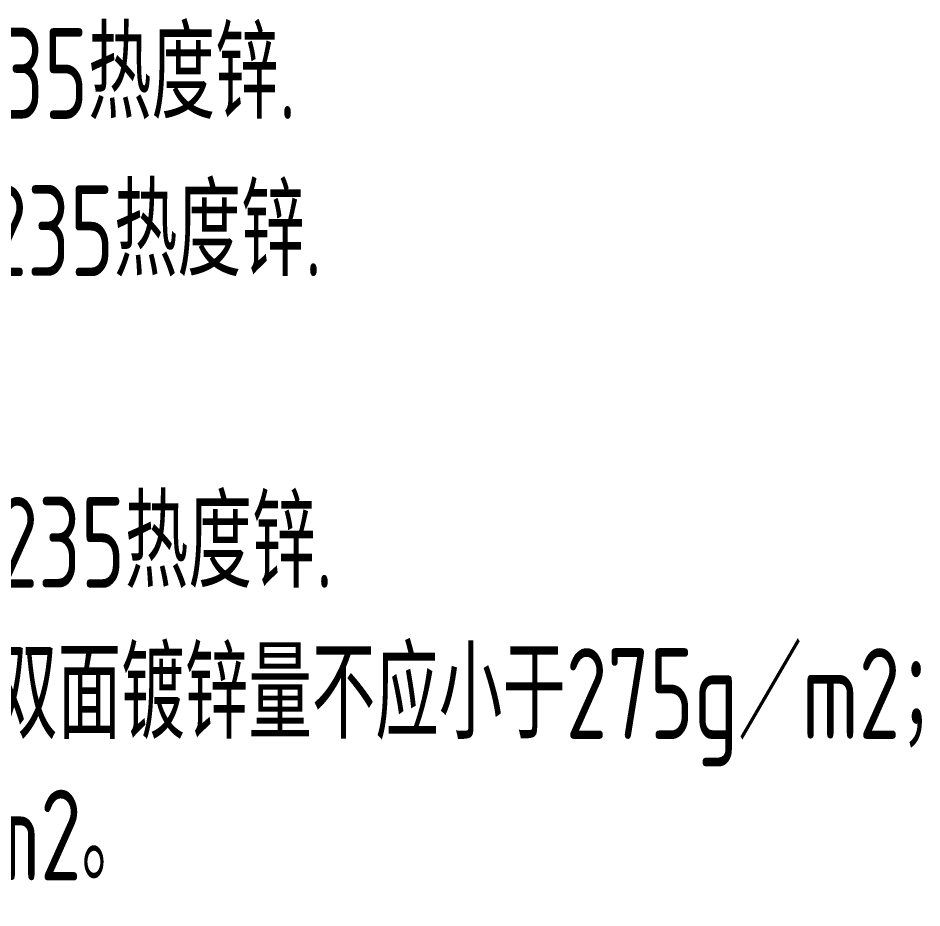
# Model space of a CAD drawing. Extents: x -307088 to 5640332, y -3541089 to -2181377.
# Drawn here: x 5567563 to 5575408, y -3524348 to -3516628 of the extents above; entities that cross this region are included whole.
import ezdxf

# ---------------------------------------------------------------- set-up
doc = ezdxf.new("R2010")
doc.units = 0
doc.header["$LTSCALE"] = 100
doc.header["$MEASUREMENT"] = 0
doc.layers.add('PUB_TEXT', color=7, linetype='CONTINUOUS')
doc.styles.add('TSSD_DIMENSION', font='Tssdeng.shx', dxfattribs={"width": 0.7, "bigfont": 'hztxt.shx'})

msp = doc.modelspace()

# ---------------------------------------------------------------- texts
at = {"layer": 'PUB_TEXT', "style": 'TSSD_DIMENSION', "width": 0.7}
for s, p in [('1.QL1、CZ1:C220X75X20X2.2 ,材质为Q235热度锌.', (5555910.4, -3517502.2)), ('QL3、CZ2::C200X70X20X2.0,材质为Q235热度锌.', (5556534.5, -3518866.4)), ('3.MZ1、ML1:2C220X75X20X2.2,材质为Q235热度锌.', (5555910.4, -3521569.7)), ('4.本工程采用的镀锌防腐构件，室内钢构件表面双面镀锌量不应小于275g／m2；', (5555781.3, -3522881.7)), ('室外钢构件表面双面镀锌量不应小于400g／m2。', (5556386.7, -3524109.8))]:
    msp.add_text(s, height=787.5, dxfattribs=at).set_placement(p)

doc.saveas('drawing.dxf')
